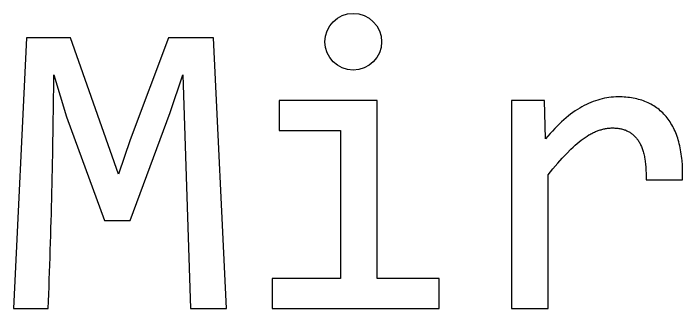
# Model space of a CAD drawing. Extents: x -177 to 52, y -70 to 234.
# Drawn here: x -177.48 to -128.06, y -69.43 to -47.63 of the extents above; entities that cross this region are included whole.
import ezdxf

# ---------------------------------------------------------------- set-up
doc = ezdxf.new("R2010")
doc.units = 0
doc.layers.get('0').update_dxf_attribs({"color": 160, "linetype": 'CONTINUOUS'})

msp = doc.modelspace()

# ---------------------------------------------------------------- linework, layer by layer
msp.add_lwpolyline([(-161.751, -69.432), (-162.715, -49.432), (-166.036, -49.432), (-168.867, -56.961), (-169.708, -59.501), (-173.274, -49.432), (-176.502, -49.432), (-177.482, -69.432), (-174.911, -69.432, 0.008237), (-174.498, -52.171), (-173.564, -55.262), (-170.749, -62.913), (-168.867, -62.913), (-165.913, -54.956), (-164.98, -52.171), (-164.414, -69.432)], format="xyb", close=True)
for points in [[(-138.186, -56.899), (-138.262, -54.069), (-140.695, -54.069), (-140.695, -69.432), (-138.002, -69.432), (-138.002, -59.562), (-137.64, -59.113), (-137.29, -58.697), (-136.952, -58.317), (-136.625, -57.971), (-136.308, -57.656), (-136.152, -57.51), (-135.999, -57.372), (-135.848, -57.241), (-135.699, -57.117), (-135.553, -57.001), (-135.408, -56.892), (-135.265, -56.79), (-135.123, -56.696), (-134.982, -56.608), (-134.912, -56.568), (-134.842, -56.528), (-134.772, -56.491), (-134.703, -56.455), (-134.634, -56.422), (-134.565, -56.39), (-134.496, -56.36), (-134.427, -56.331), (-134.359, -56.305), (-134.291, -56.28), (-134.223, -56.257), (-134.155, -56.235), (-134.088, -56.215), (-134.02, -56.196), (-133.952, -56.179), (-133.885, -56.163), (-133.817, -56.149), (-133.75, -56.136), (-133.682, -56.125), (-133.615, -56.115), (-133.548, -56.107), (-133.481, -56.1), (-133.413, -56.095), (-133.346, -56.091), (-133.279, -56.089), (-133.212, -56.088), (-133.136, -56.089), (-133.062, -56.092), (-132.988, -56.096), (-132.915, -56.103), (-132.844, -56.111), (-132.774, -56.12), (-132.705, -56.132), (-132.637, -56.145), (-132.57, -56.16), (-132.505, -56.177), (-132.44, -56.196), (-132.377, -56.216), (-132.315, -56.239), (-132.254, -56.263), (-132.194, -56.289), (-132.135, -56.316), (-132.078, -56.345), (-132.022, -56.377), (-131.966, -56.409), (-131.912, -56.444), (-131.859, -56.481), (-131.808, -56.519), (-131.757, -56.559), (-131.707, -56.601), (-131.659, -56.644), (-131.612, -56.69), (-131.566, -56.737), (-131.521, -56.786), (-131.477, -56.836), (-131.435, -56.889), (-131.393, -56.943), (-131.353, -56.999), (-131.314, -57.057), (-131.276, -57.117), (-131.24, -57.179), (-131.205, -57.244), (-131.171, -57.311), (-131.139, -57.379), (-131.108, -57.45), (-131.078, -57.524), (-131.05, -57.599), (-131.023, -57.676), (-130.997, -57.756), (-130.973, -57.838), (-130.95, -57.922), (-130.928, -58.008), (-130.907, -58.096), (-130.888, -58.187), (-130.871, -58.279), (-130.854, -58.374), (-130.825, -58.57), (-130.802, -58.775), (-130.784, -58.989), (-130.771, -59.211), (-130.763, -59.442), (-130.761, -59.681), (-130.764, -59.929), (-128.071, -59.929), (-128.064, -59.555), (-128.069, -59.191), (-128.083, -58.84), (-128.108, -58.5), (-128.124, -58.335), (-128.143, -58.173), (-128.164, -58.013), (-128.188, -57.856), (-128.215, -57.703), (-128.244, -57.552), (-128.276, -57.404), (-128.31, -57.259), (-128.347, -57.117), (-128.386, -56.978), (-128.428, -56.842), (-128.473, -56.709), (-128.52, -56.578), (-128.57, -56.451), (-128.623, -56.327), (-128.678, -56.205), (-128.735, -56.087), (-128.795, -55.971), (-128.858, -55.858), (-128.924, -55.748), (-128.991, -55.642), (-129.062, -55.538), (-129.135, -55.437), (-129.211, -55.339), (-129.289, -55.244), (-129.369, -55.151), (-129.452, -55.062), (-129.537, -54.976), (-129.624, -54.893), (-129.713, -54.813), (-129.805, -54.736), (-129.899, -54.662), (-129.995, -54.592), (-130.094, -54.524), (-130.194, -54.459), (-130.297, -54.397), (-130.402, -54.338), (-130.51, -54.282), (-130.619, -54.229), (-130.731, -54.18), (-130.846, -54.133), (-130.962, -54.089), (-131.081, -54.048), (-131.202, -54.01), (-131.325, -53.976), (-131.451, -53.944), (-131.578, -53.915), (-131.708, -53.89), (-131.841, -53.867), (-131.975, -53.847), (-132.112, -53.831), (-132.251, -53.817), (-132.392, -53.807), (-132.536, -53.799), (-132.682, -53.795), (-132.83, -53.793), (-132.998, -53.796), (-133.166, -53.805), (-133.334, -53.819), (-133.502, -53.839), (-133.669, -53.865), (-133.836, -53.896), (-134.004, -53.934), (-134.171, -53.977), (-134.337, -54.026), (-134.504, -54.08), (-134.67, -54.14), (-134.837, -54.206), (-135.003, -54.278), (-135.169, -54.355), (-135.334, -54.439), (-135.5, -54.528), (-135.666, -54.623), (-135.832, -54.725), (-135.998, -54.835), (-136.164, -54.951), (-136.331, -55.075), (-136.498, -55.205), (-136.666, -55.343), (-136.833, -55.488), (-137.001, -55.64), (-137.17, -55.798), (-137.338, -55.964), (-137.507, -56.137), (-137.676, -56.317), (-137.846, -56.504)], [(-153.319, -56.272), (-153.319, -67.213), (-158.369, -67.213), (-158.369, -69.432), (-146.051, -69.432), (-146.051, -67.213), (-150.626, -67.213), (-150.626, -54.069), (-157.864, -54.069), (-157.864, -56.272)]]:
    msp.add_lwpolyline(points, close=True)
msp.add_circle((-152.386, -49.723), 2.096)

doc.saveas('drawing.dxf')
